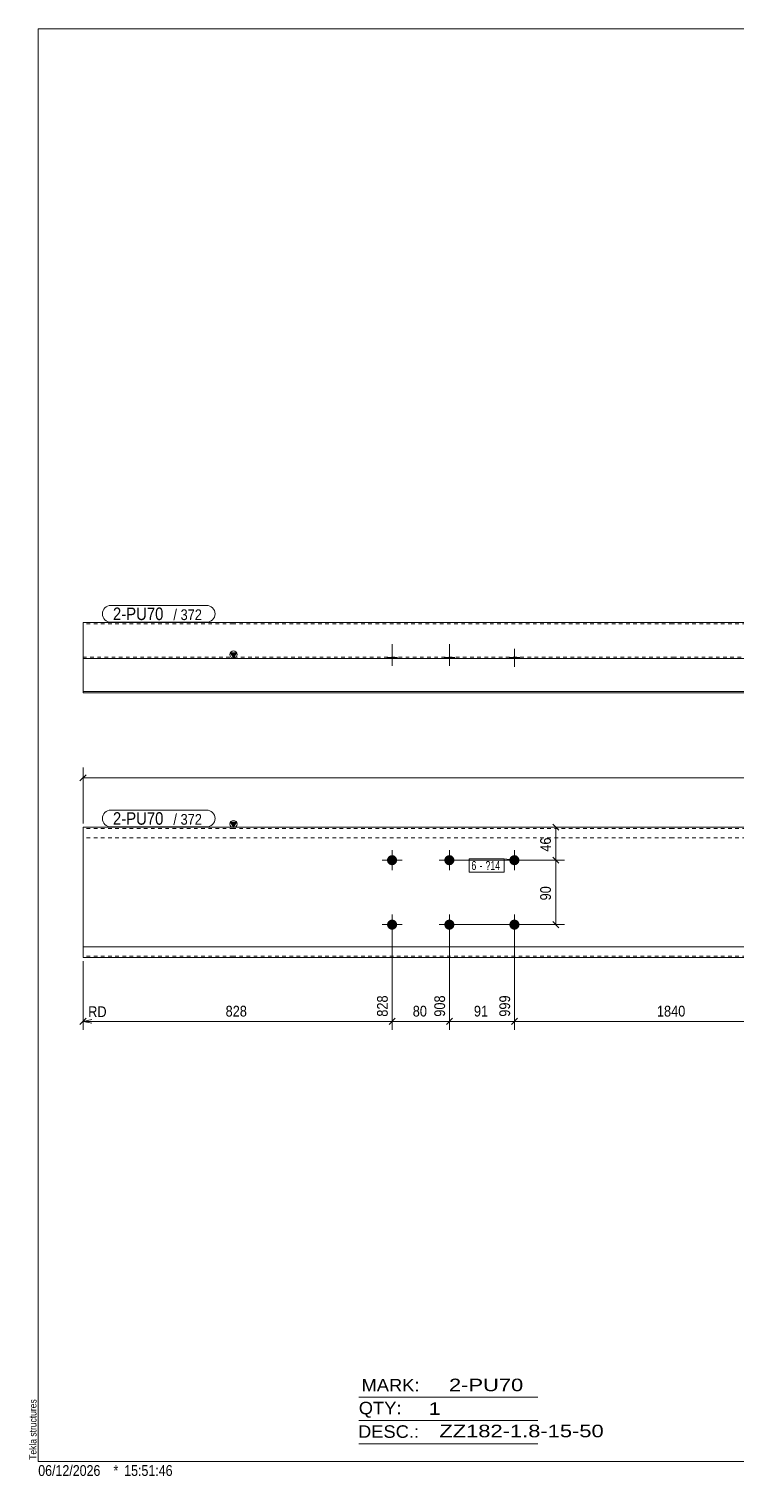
# Model space of a CAD drawing. Header units: millimetres. Extents: x 2 to 579, y 1 to 405.
# Drawn here: x 2.4 to 199.9, y 1 to 405 of the extents above; entities that cross this region are included whole.
import ezdxf

# ---------------------------------------------------------------- set-up
doc = ezdxf.new("R2010")
doc.units = ezdxf.units.MM
doc.linetypes.add('XKITLINE00', pattern=[0])
doc.linetypes.add('XKITLINE01', pattern=[4, 1, -1, 1, -1])
for name, color, linetype, lineweight in [('Bolt', 3, 'Continuous', 0), ('BoltMark', 7, 'Continuous', 0), ('Dimensions', 7, 'Continuous', 0), ('DrawingSheet', 5, 'Continuous', 0), ('OtherObjectType', 7, 'Continuous', 0), ('Part', 2, 'Continuous', 0), ('PartMark', 7, 'Continuous', 0)]:
    doc.layers.add(name, color=color, linetype=linetype, lineweight=lineweight)
doc.styles.add('ARIAL', font='ARIAL.TTF')
doc.styles.add('ARIAL_NARROW', font='ARIALN.TTF')

# ---------------------------------------------------------------- blocks, each defined once
blk = doc.blocks.new('*A1')
at = {"layer": 'Bolt'}
for points in [[(105.19, 172.88), (105.19, 172.84), (105.19, 172.81), (105.19, 172.77), (105.18, 172.74), (105.18, 172.7), (105.17, 172.67), (105.17, 172.64), (105.16, 172.6), (105.15, 172.57), (105.14, 172.54), (105.13, 172.5), (105.12, 172.47), (105.11, 172.44), (105.1, 172.41), (105.09, 172.37), (105.07, 172.34), (105.06, 172.31), (105.04, 172.28), (105.03, 172.25), (105.01, 172.22), (104.99, 172.19), (104.98, 172.16), (104.96, 172.13), (104.94, 172.1), (104.92, 172.08), (104.9, 172.05), (104.88, 172.02), (104.85, 172), (104.83, 171.97), (104.81, 171.94), (104.78, 171.92), (104.76, 171.9), (104.73, 171.87), (104.71, 171.85), (104.68, 171.83), (104.66, 171.81), (104.63, 171.79), (104.6, 171.77), (104.57, 171.75), (104.54, 171.73), (104.51, 171.71), (104.48, 171.69), (104.45, 171.68), (104.42, 171.66), (104.39, 171.64), (104.36, 171.63), (104.33, 171.62), (104.3, 171.6), (104.27, 171.59), (104.23, 171.58), (104.2, 171.57), (104.17, 171.56), (104.13, 171.55), (104.1, 171.54), (104.07, 171.54), (104.03, 171.53), (104, 171.53), (103.97, 171.52), (103.93, 171.52), (103.9, 171.51), (103.86, 171.51), (103.83, 171.51), (103.79, 171.51), (103.76, 171.51), (103.73, 171.51), (103.69, 171.51), (103.66, 171.52), (103.62, 171.52), (103.59, 171.53), (103.55, 171.53), (103.52, 171.54), (103.49, 171.54), (103.45, 171.55), (103.42, 171.56), (103.39, 171.57), (103.35, 171.58), (103.32, 171.59), (103.29, 171.6), (103.26, 171.62), (103.23, 171.63), (103.2, 171.64), (103.16, 171.66), (103.13, 171.68), (103.1, 171.69), (103.07, 171.71), (103.04, 171.73), (103.02, 171.75), (102.99, 171.77), (102.96, 171.79), (102.93, 171.81), (102.91, 171.83), (102.88, 171.85), (102.85, 171.87), (102.83, 171.9), (102.8, 171.92), (102.78, 171.94), (102.76, 171.97), (102.73, 172), (102.71, 172.02), (102.69, 172.05), (102.67, 172.08), (102.65, 172.1), (102.63, 172.13), (102.61, 172.16), (102.59, 172.19), (102.58, 172.22), (102.56, 172.25), (102.54, 172.28), (102.53, 172.31), (102.51, 172.34), (102.5, 172.37), (102.49, 172.41), (102.48, 172.44), (102.46, 172.47), (102.45, 172.5), (102.44, 172.54), (102.44, 172.57), (102.43, 172.6), (102.42, 172.64), (102.41, 172.67), (102.41, 172.7), (102.4, 172.74), (102.4, 172.77), (102.4, 172.81), (102.4, 172.84), (102.39, 172.88), (102.39, 172.91), (102.39, 172.94), (102.4, 172.98), (102.4, 173.01), (102.4, 173.05), (102.4, 173.08), (102.41, 173.12), (102.41, 173.15), (102.42, 173.18), (102.43, 173.22), (102.44, 173.25), (102.44, 173.28), (102.45, 173.32), (102.46, 173.35), (102.48, 173.38), (102.49, 173.41), (102.5, 173.45), (102.51, 173.48), (102.53, 173.51), (102.54, 173.54), (102.56, 173.57), (102.58, 173.6), (102.59, 173.63), (102.61, 173.66), (102.63, 173.69), (102.65, 173.72), (102.67, 173.74), (102.69, 173.77), (102.71, 173.8), (102.73, 173.82), (102.76, 173.85), (102.78, 173.88), (102.8, 173.9), (102.83, 173.92), (102.85, 173.95), (102.88, 173.97), (102.91, 173.99), (102.93, 174.01), (102.96, 174.03), (102.99, 174.05), (103.02, 174.07), (103.04, 174.09), (103.07, 174.11), (103.1, 174.13), (103.13, 174.14), (103.16, 174.16), (103.2, 174.18), (103.23, 174.19), (103.26, 174.2), (103.29, 174.22), (103.32, 174.23), (103.35, 174.24), (103.39, 174.25), (103.42, 174.26), (103.45, 174.27), (103.49, 174.28), (103.52, 174.28), (103.55, 174.29), (103.59, 174.29), (103.62, 174.3), (103.66, 174.3), (103.69, 174.31), (103.73, 174.31), (103.76, 174.31), (103.79, 174.31), (103.83, 174.31), (103.86, 174.31), (103.9, 174.31), (103.93, 174.3), (103.97, 174.3), (104, 174.29), (104.03, 174.29), (104.07, 174.28), (104.1, 174.28), (104.13, 174.27), (104.17, 174.26), (104.2, 174.25), (104.23, 174.24), (104.27, 174.23), (104.3, 174.22), (104.33, 174.2), (104.36, 174.19), (104.39, 174.18), (104.42, 174.16), (104.45, 174.14), (104.48, 174.13), (104.51, 174.11), (104.54, 174.09), (104.57, 174.07), (104.6, 174.05), (104.63, 174.03), (104.66, 174.01), (104.68, 173.99), (104.71, 173.97), (104.73, 173.95), (104.76, 173.92), (104.78, 173.9), (104.81, 173.88), (104.83, 173.85), (104.85, 173.82), (104.88, 173.8), (104.9, 173.77), (104.92, 173.74), (104.94, 173.72), (104.96, 173.69), (104.98, 173.66), (104.99, 173.63), (105.01, 173.6), (105.03, 173.57), (105.04, 173.54), (105.06, 173.51), (105.07, 173.48), (105.09, 173.45), (105.1, 173.41), (105.11, 173.38), (105.12, 173.35), (105.13, 173.32), (105.14, 173.28), (105.15, 173.25), (105.16, 173.22), (105.17, 173.18), (105.17, 173.15), (105.18, 173.12), (105.18, 173.08), (105.19, 173.05), (105.19, 173.01), (105.19, 172.98), (105.19, 172.94), (105.19, 172.91)], [(121.19, 172.88), (121.19, 172.84), (121.19, 172.81), (121.19, 172.77), (121.18, 172.74), (121.18, 172.7), (121.17, 172.67), (121.17, 172.64), (121.16, 172.6), (121.15, 172.57), (121.14, 172.54), (121.13, 172.5), (121.12, 172.47), (121.11, 172.44), (121.1, 172.41), (121.09, 172.37), (121.07, 172.34), (121.06, 172.31), (121.04, 172.28), (121.03, 172.25), (121.01, 172.22), (120.99, 172.19), (120.98, 172.16), (120.96, 172.13), (120.94, 172.1), (120.92, 172.08), (120.9, 172.05), (120.88, 172.02), (120.85, 172), (120.83, 171.97), (120.81, 171.94), (120.78, 171.92), (120.76, 171.9), (120.73, 171.87), (120.71, 171.85), (120.68, 171.83), (120.66, 171.81), (120.63, 171.79), (120.6, 171.77), (120.57, 171.75), (120.54, 171.73), (120.51, 171.71), (120.48, 171.69), (120.45, 171.68), (120.42, 171.66), (120.39, 171.64), (120.36, 171.63), (120.33, 171.62), (120.3, 171.6), (120.27, 171.59), (120.23, 171.58), (120.2, 171.57), (120.17, 171.56), (120.13, 171.55), (120.1, 171.54), (120.07, 171.54), (120.03, 171.53), (120, 171.53), (119.97, 171.52), (119.93, 171.52), (119.9, 171.51), (119.86, 171.51), (119.83, 171.51), (119.79, 171.51), (119.76, 171.51), (119.73, 171.51), (119.69, 171.51), (119.66, 171.52), (119.62, 171.52), (119.59, 171.53), (119.55, 171.53), (119.52, 171.54), (119.49, 171.54), (119.45, 171.55), (119.42, 171.56), (119.39, 171.57), (119.35, 171.58), (119.32, 171.59), (119.29, 171.6), (119.26, 171.62), (119.23, 171.63), (119.2, 171.64), (119.16, 171.66), (119.13, 171.68), (119.1, 171.69), (119.07, 171.71), (119.04, 171.73), (119.02, 171.75), (118.99, 171.77), (118.96, 171.79), (118.93, 171.81), (118.91, 171.83), (118.88, 171.85), (118.85, 171.87), (118.83, 171.9), (118.8, 171.92), (118.78, 171.94), (118.76, 171.97), (118.73, 172), (118.71, 172.02), (118.69, 172.05), (118.67, 172.08), (118.65, 172.1), (118.63, 172.13), (118.61, 172.16), (118.59, 172.19), (118.58, 172.22), (118.56, 172.25), (118.54, 172.28), (118.53, 172.31), (118.51, 172.34), (118.5, 172.37), (118.49, 172.41), (118.48, 172.44), (118.46, 172.47), (118.45, 172.5), (118.44, 172.54), (118.44, 172.57), (118.43, 172.6), (118.42, 172.64), (118.41, 172.67), (118.41, 172.7), (118.4, 172.74), (118.4, 172.77), (118.4, 172.81), (118.4, 172.84), (118.39, 172.88), (118.39, 172.91), (118.39, 172.94), (118.4, 172.98), (118.4, 173.01), (118.4, 173.05), (118.4, 173.08), (118.41, 173.12), (118.41, 173.15), (118.42, 173.18), (118.43, 173.22), (118.44, 173.25), (118.44, 173.28), (118.45, 173.32), (118.46, 173.35), (118.48, 173.38), (118.49, 173.41), (118.5, 173.45), (118.51, 173.48), (118.53, 173.51), (118.54, 173.54), (118.56, 173.57), (118.58, 173.6), (118.59, 173.63), (118.61, 173.66), (118.63, 173.69), (118.65, 173.72), (118.67, 173.74), (118.69, 173.77), (118.71, 173.8), (118.73, 173.82), (118.76, 173.85), (118.78, 173.88), (118.8, 173.9), (118.83, 173.92), (118.85, 173.95), (118.88, 173.97), (118.91, 173.99), (118.93, 174.01), (118.96, 174.03), (118.99, 174.05), (119.02, 174.07), (119.04, 174.09), (119.07, 174.11), (119.1, 174.13), (119.13, 174.14), (119.16, 174.16), (119.2, 174.18), (119.23, 174.19), (119.26, 174.2), (119.29, 174.22), (119.32, 174.23), (119.35, 174.24), (119.39, 174.25), (119.42, 174.26), (119.45, 174.27), (119.49, 174.28), (119.52, 174.28), (119.55, 174.29), (119.59, 174.29), (119.62, 174.3), (119.66, 174.3), (119.69, 174.31), (119.73, 174.31), (119.76, 174.31), (119.79, 174.31), (119.83, 174.31), (119.86, 174.31), (119.9, 174.31), (119.93, 174.3), (119.97, 174.3), (120, 174.29), (120.03, 174.29), (120.07, 174.28), (120.1, 174.28), (120.13, 174.27), (120.17, 174.26), (120.2, 174.25), (120.23, 174.24), (120.27, 174.23), (120.3, 174.22), (120.33, 174.2), (120.36, 174.19), (120.39, 174.18), (120.42, 174.16), (120.45, 174.14), (120.48, 174.13), (120.51, 174.11), (120.54, 174.09), (120.57, 174.07), (120.6, 174.05), (120.63, 174.03), (120.66, 174.01), (120.68, 173.99), (120.71, 173.97), (120.73, 173.95), (120.76, 173.92), (120.78, 173.9), (120.81, 173.88), (120.83, 173.85), (120.85, 173.82), (120.88, 173.8), (120.9, 173.77), (120.92, 173.74), (120.94, 173.72), (120.96, 173.69), (120.98, 173.66), (120.99, 173.63), (121.01, 173.6), (121.03, 173.57), (121.04, 173.54), (121.06, 173.51), (121.07, 173.48), (121.09, 173.45), (121.1, 173.41), (121.11, 173.38), (121.12, 173.35), (121.13, 173.32), (121.14, 173.28), (121.15, 173.25), (121.16, 173.22), (121.17, 173.18), (121.17, 173.15), (121.18, 173.12), (121.18, 173.08), (121.19, 173.05), (121.19, 173.01), (121.19, 172.98), (121.19, 172.94), (121.19, 172.91)], [(105.19, 154.88), (105.19, 154.84), (105.19, 154.81), (105.19, 154.77), (105.18, 154.74), (105.18, 154.7), (105.17, 154.67), (105.17, 154.64), (105.16, 154.6), (105.15, 154.57), (105.14, 154.54), (105.13, 154.5), (105.12, 154.47), (105.11, 154.44), (105.1, 154.41), (105.09, 154.37), (105.07, 154.34), (105.06, 154.31), (105.04, 154.28), (105.03, 154.25), (105.01, 154.22), (104.99, 154.19), (104.98, 154.16), (104.96, 154.13), (104.94, 154.1), (104.92, 154.08), (104.9, 154.05), (104.88, 154.02), (104.85, 154), (104.83, 153.97), (104.81, 153.94), (104.78, 153.92), (104.76, 153.9), (104.73, 153.87), (104.71, 153.85), (104.68, 153.83), (104.66, 153.81), (104.63, 153.79), (104.6, 153.77), (104.57, 153.75), (104.54, 153.73), (104.51, 153.71), (104.48, 153.69), (104.45, 153.68), (104.42, 153.66), (104.39, 153.64), (104.36, 153.63), (104.33, 153.62), (104.3, 153.6), (104.27, 153.59), (104.23, 153.58), (104.2, 153.57), (104.17, 153.56), (104.13, 153.55), (104.1, 153.54), (104.07, 153.54), (104.03, 153.53), (104, 153.53), (103.97, 153.52), (103.93, 153.52), (103.9, 153.51), (103.86, 153.51), (103.83, 153.51), (103.79, 153.51), (103.76, 153.51), (103.73, 153.51), (103.69, 153.51), (103.66, 153.52), (103.62, 153.52), (103.59, 153.53), (103.55, 153.53), (103.52, 153.54), (103.49, 153.54), (103.45, 153.55), (103.42, 153.56), (103.39, 153.57), (103.35, 153.58), (103.32, 153.59), (103.29, 153.6), (103.26, 153.62), (103.23, 153.63), (103.2, 153.64), (103.16, 153.66), (103.13, 153.68), (103.1, 153.69), (103.07, 153.71), (103.04, 153.73), (103.02, 153.75), (102.99, 153.77), (102.96, 153.79), (102.93, 153.81), (102.91, 153.83), (102.88, 153.85), (102.85, 153.87), (102.83, 153.9), (102.8, 153.92), (102.78, 153.94), (102.76, 153.97), (102.73, 154), (102.71, 154.02), (102.69, 154.05), (102.67, 154.08), (102.65, 154.1), (102.63, 154.13), (102.61, 154.16), (102.59, 154.19), (102.58, 154.22), (102.56, 154.25), (102.54, 154.28), (102.53, 154.31), (102.51, 154.34), (102.5, 154.37), (102.49, 154.41), (102.48, 154.44), (102.46, 154.47), (102.45, 154.5), (102.44, 154.54), (102.44, 154.57), (102.43, 154.6), (102.42, 154.64), (102.41, 154.67), (102.41, 154.7), (102.4, 154.74), (102.4, 154.77), (102.4, 154.81), (102.4, 154.84), (102.39, 154.88), (102.39, 154.91), (102.39, 154.94), (102.4, 154.98), (102.4, 155.01), (102.4, 155.05), (102.4, 155.08), (102.41, 155.12), (102.41, 155.15), (102.42, 155.18), (102.43, 155.22), (102.44, 155.25), (102.44, 155.28), (102.45, 155.32), (102.46, 155.35), (102.48, 155.38), (102.49, 155.41), (102.5, 155.45), (102.51, 155.48), (102.53, 155.51), (102.54, 155.54), (102.56, 155.57), (102.58, 155.6), (102.59, 155.63), (102.61, 155.66), (102.63, 155.69), (102.65, 155.72), (102.67, 155.74), (102.69, 155.77), (102.71, 155.8), (102.73, 155.82), (102.76, 155.85), (102.78, 155.88), (102.8, 155.9), (102.83, 155.92), (102.85, 155.95), (102.88, 155.97), (102.91, 155.99), (102.93, 156.01), (102.96, 156.03), (102.99, 156.05), (103.02, 156.07), (103.04, 156.09), (103.07, 156.11), (103.1, 156.13), (103.13, 156.14), (103.16, 156.16), (103.2, 156.18), (103.23, 156.19), (103.26, 156.2), (103.29, 156.22), (103.32, 156.23), (103.35, 156.24), (103.39, 156.25), (103.42, 156.26), (103.45, 156.27), (103.49, 156.28), (103.52, 156.28), (103.55, 156.29), (103.59, 156.29), (103.62, 156.3), (103.66, 156.3), (103.69, 156.31), (103.73, 156.31), (103.76, 156.31), (103.79, 156.31), (103.83, 156.31), (103.86, 156.31), (103.9, 156.31), (103.93, 156.3), (103.97, 156.3), (104, 156.29), (104.03, 156.29), (104.07, 156.28), (104.1, 156.28), (104.13, 156.27), (104.17, 156.26), (104.2, 156.25), (104.23, 156.24), (104.27, 156.23), (104.3, 156.22), (104.33, 156.2), (104.36, 156.19), (104.39, 156.18), (104.42, 156.16), (104.45, 156.14), (104.48, 156.13), (104.51, 156.11), (104.54, 156.09), (104.57, 156.07), (104.6, 156.05), (104.63, 156.03), (104.66, 156.01), (104.68, 155.99), (104.71, 155.97), (104.73, 155.95), (104.76, 155.92), (104.78, 155.9), (104.81, 155.88), (104.83, 155.85), (104.85, 155.82), (104.88, 155.8), (104.9, 155.77), (104.92, 155.74), (104.94, 155.72), (104.96, 155.69), (104.98, 155.66), (104.99, 155.63), (105.01, 155.6), (105.03, 155.57), (105.04, 155.54), (105.06, 155.51), (105.07, 155.48), (105.09, 155.45), (105.1, 155.41), (105.11, 155.38), (105.12, 155.35), (105.13, 155.32), (105.14, 155.28), (105.15, 155.25), (105.16, 155.22), (105.17, 155.18), (105.17, 155.15), (105.18, 155.12), (105.18, 155.08), (105.19, 155.05), (105.19, 155.01), (105.19, 154.98), (105.19, 154.94), (105.19, 154.91)], [(121.19, 154.88), (121.19, 154.84), (121.19, 154.81), (121.19, 154.77), (121.18, 154.74), (121.18, 154.7), (121.17, 154.67), (121.17, 154.64), (121.16, 154.6), (121.15, 154.57), (121.14, 154.54), (121.13, 154.5), (121.12, 154.47), (121.11, 154.44), (121.1, 154.41), (121.09, 154.37), (121.07, 154.34), (121.06, 154.31), (121.04, 154.28), (121.03, 154.25), (121.01, 154.22), (120.99, 154.19), (120.98, 154.16), (120.96, 154.13), (120.94, 154.1), (120.92, 154.08), (120.9, 154.05), (120.88, 154.02), (120.85, 154), (120.83, 153.97), (120.81, 153.94), (120.78, 153.92), (120.76, 153.9), (120.73, 153.87), (120.71, 153.85), (120.68, 153.83), (120.66, 153.81), (120.63, 153.79), (120.6, 153.77), (120.57, 153.75), (120.54, 153.73), (120.51, 153.71), (120.48, 153.69), (120.45, 153.68), (120.42, 153.66), (120.39, 153.64), (120.36, 153.63), (120.33, 153.62), (120.3, 153.6), (120.27, 153.59), (120.23, 153.58), (120.2, 153.57), (120.17, 153.56), (120.13, 153.55), (120.1, 153.54), (120.07, 153.54), (120.03, 153.53), (120, 153.53), (119.97, 153.52), (119.93, 153.52), (119.9, 153.51), (119.86, 153.51), (119.83, 153.51), (119.79, 153.51), (119.76, 153.51), (119.73, 153.51), (119.69, 153.51), (119.66, 153.52), (119.62, 153.52), (119.59, 153.53), (119.55, 153.53), (119.52, 153.54), (119.49, 153.54), (119.45, 153.55), (119.42, 153.56), (119.39, 153.57), (119.35, 153.58), (119.32, 153.59), (119.29, 153.6), (119.26, 153.62), (119.23, 153.63), (119.2, 153.64), (119.16, 153.66), (119.13, 153.68), (119.1, 153.69), (119.07, 153.71), (119.04, 153.73), (119.02, 153.75), (118.99, 153.77), (118.96, 153.79), (118.93, 153.81), (118.91, 153.83), (118.88, 153.85), (118.85, 153.87), (118.83, 153.9), (118.8, 153.92), (118.78, 153.94), (118.76, 153.97), (118.73, 154), (118.71, 154.02), (118.69, 154.05), (118.67, 154.08), (118.65, 154.1), (118.63, 154.13), (118.61, 154.16), (118.59, 154.19), (118.58, 154.22), (118.56, 154.25), (118.54, 154.28), (118.53, 154.31), (118.51, 154.34), (118.5, 154.37), (118.49, 154.41), (118.48, 154.44), (118.46, 154.47), (118.45, 154.5), (118.44, 154.54), (118.44, 154.57), (118.43, 154.6), (118.42, 154.64), (118.41, 154.67), (118.41, 154.7), (118.4, 154.74), (118.4, 154.77), (118.4, 154.81), (118.4, 154.84), (118.39, 154.88), (118.39, 154.91), (118.39, 154.94), (118.4, 154.98), (118.4, 155.01), (118.4, 155.05), (118.4, 155.08), (118.41, 155.12), (118.41, 155.15), (118.42, 155.18), (118.43, 155.22), (118.44, 155.25), (118.44, 155.28), (118.45, 155.32), (118.46, 155.35), (118.48, 155.38), (118.49, 155.41), (118.5, 155.45), (118.51, 155.48), (118.53, 155.51), (118.54, 155.54), (118.56, 155.57), (118.58, 155.6), (118.59, 155.63), (118.61, 155.66), (118.63, 155.69), (118.65, 155.72), (118.67, 155.74), (118.69, 155.77), (118.71, 155.8), (118.73, 155.82), (118.76, 155.85), (118.78, 155.88), (118.8, 155.9), (118.83, 155.92), (118.85, 155.95), (118.88, 155.97), (118.91, 155.99), (118.93, 156.01), (118.96, 156.03), (118.99, 156.05), (119.02, 156.07), (119.04, 156.09), (119.07, 156.11), (119.1, 156.13), (119.13, 156.14), (119.16, 156.16), (119.2, 156.18), (119.23, 156.19), (119.26, 156.2), (119.29, 156.22), (119.32, 156.23), (119.35, 156.24), (119.39, 156.25), (119.42, 156.26), (119.45, 156.27), (119.49, 156.28), (119.52, 156.28), (119.55, 156.29), (119.59, 156.29), (119.62, 156.3), (119.66, 156.3), (119.69, 156.31), (119.73, 156.31), (119.76, 156.31), (119.79, 156.31), (119.83, 156.31), (119.86, 156.31), (119.9, 156.31), (119.93, 156.3), (119.97, 156.3), (120, 156.29), (120.03, 156.29), (120.07, 156.28), (120.1, 156.28), (120.13, 156.27), (120.17, 156.26), (120.2, 156.25), (120.23, 156.24), (120.27, 156.23), (120.3, 156.22), (120.33, 156.2), (120.36, 156.19), (120.39, 156.18), (120.42, 156.16), (120.45, 156.14), (120.48, 156.13), (120.51, 156.11), (120.54, 156.09), (120.57, 156.07), (120.6, 156.05), (120.63, 156.03), (120.66, 156.01), (120.68, 155.99), (120.71, 155.97), (120.73, 155.95), (120.76, 155.92), (120.78, 155.9), (120.81, 155.88), (120.83, 155.85), (120.85, 155.82), (120.88, 155.8), (120.9, 155.77), (120.92, 155.74), (120.94, 155.72), (120.96, 155.69), (120.98, 155.66), (120.99, 155.63), (121.01, 155.6), (121.03, 155.57), (121.04, 155.54), (121.06, 155.51), (121.07, 155.48), (121.09, 155.45), (121.1, 155.41), (121.11, 155.38), (121.12, 155.35), (121.13, 155.32), (121.14, 155.28), (121.15, 155.25), (121.16, 155.22), (121.17, 155.18), (121.17, 155.15), (121.18, 155.12), (121.18, 155.08), (121.19, 155.05), (121.19, 155.01), (121.19, 154.98), (121.19, 154.94), (121.19, 154.91)]]:
    blk.add_hatch(color=3, dxfattribs=at).paths.add_polyline_path(points, flags=17)
at = {"layer": 'Bolt', "color": 3, "linetype": 'XKITLINE00', "lineweight": 0}
for p, q in [((103.79, 175.71), (103.79, 170.11)), ((119.79, 175.71), (119.79, 170.11)), ((106.59, 172.91), (100.99, 172.91)), ((122.59, 172.91), (116.99, 172.91)), ((103.79, 157.71), (103.79, 152.11)), ((119.79, 157.71), (119.79, 152.11)), ((106.59, 154.91), (100.99, 154.91)), ((122.59, 154.91), (116.99, 154.91))]:
    blk.add_line(p, q, dxfattribs=at)
blk = doc.blocks.new('*A2')
at = {"layer": 'Bolt'}
for points in [[(139.35, 172.88), (139.35, 172.84), (139.35, 172.81), (139.35, 172.77), (139.34, 172.74), (139.34, 172.7), (139.33, 172.67), (139.33, 172.64), (139.32, 172.6), (139.31, 172.57), (139.3, 172.54), (139.29, 172.5), (139.28, 172.47), (139.27, 172.44), (139.26, 172.41), (139.25, 172.37), (139.23, 172.34), (139.22, 172.31), (139.2, 172.28), (139.19, 172.25), (139.17, 172.22), (139.15, 172.19), (139.14, 172.16), (139.12, 172.13), (139.1, 172.1), (139.08, 172.08), (139.06, 172.05), (139.03, 172.02), (139.01, 172), (138.99, 171.97), (138.97, 171.94), (138.94, 171.92), (138.92, 171.9), (138.89, 171.87), (138.87, 171.85), (138.84, 171.83), (138.81, 171.81), (138.79, 171.79), (138.76, 171.77), (138.73, 171.75), (138.7, 171.73), (138.67, 171.71), (138.64, 171.69), (138.61, 171.68), (138.58, 171.66), (138.55, 171.64), (138.52, 171.63), (138.49, 171.62), (138.46, 171.6), (138.42, 171.59), (138.39, 171.58), (138.36, 171.57), (138.33, 171.56), (138.29, 171.55), (138.26, 171.54), (138.23, 171.54), (138.19, 171.53), (138.16, 171.53), (138.12, 171.52), (138.09, 171.52), (138.06, 171.51), (138.02, 171.51), (137.99, 171.51), (137.95, 171.51), (137.92, 171.51), (137.88, 171.51), (137.85, 171.51), (137.82, 171.52), (137.78, 171.52), (137.75, 171.53), (137.71, 171.53), (137.68, 171.54), (137.65, 171.54), (137.61, 171.55), (137.58, 171.56), (137.55, 171.57), (137.51, 171.58), (137.48, 171.59), (137.45, 171.6), (137.42, 171.62), (137.39, 171.63), (137.35, 171.64), (137.32, 171.66), (137.29, 171.68), (137.26, 171.69), (137.23, 171.71), (137.2, 171.73), (137.17, 171.75), (137.15, 171.77), (137.12, 171.79), (137.09, 171.81), (137.06, 171.83), (137.04, 171.85), (137.01, 171.87), (136.99, 171.9), (136.96, 171.92), (136.94, 171.94), (136.92, 171.97), (136.89, 172), (136.87, 172.02), (136.85, 172.05), (136.83, 172.08), (136.81, 172.1), (136.79, 172.13), (136.77, 172.16), (136.75, 172.19), (136.73, 172.22), (136.72, 172.25), (136.7, 172.28), (136.69, 172.31), (136.67, 172.34), (136.66, 172.37), (136.65, 172.41), (136.63, 172.44), (136.62, 172.47), (136.61, 172.5), (136.6, 172.54), (136.59, 172.57), (136.59, 172.6), (136.58, 172.64), (136.57, 172.67), (136.57, 172.7), (136.56, 172.74), (136.56, 172.77), (136.56, 172.81), (136.55, 172.84), (136.55, 172.88), (136.55, 172.91), (136.55, 172.94), (136.55, 172.98), (136.56, 173.01), (136.56, 173.05), (136.56, 173.08), (136.57, 173.12), (136.57, 173.15), (136.58, 173.18), (136.59, 173.22), (136.59, 173.25), (136.6, 173.28), (136.61, 173.32), (136.62, 173.35), (136.63, 173.38), (136.65, 173.41), (136.66, 173.45), (136.67, 173.48), (136.69, 173.51), (136.7, 173.54), (136.72, 173.57), (136.73, 173.6), (136.75, 173.63), (136.77, 173.66), (136.79, 173.69), (136.81, 173.72), (136.83, 173.74), (136.85, 173.77), (136.87, 173.8), (136.89, 173.82), (136.92, 173.85), (136.94, 173.88), (136.96, 173.9), (136.99, 173.92), (137.01, 173.95), (137.04, 173.97), (137.06, 173.99), (137.09, 174.01), (137.12, 174.03), (137.15, 174.05), (137.17, 174.07), (137.2, 174.09), (137.23, 174.11), (137.26, 174.13), (137.29, 174.14), (137.32, 174.16), (137.35, 174.18), (137.39, 174.19), (137.42, 174.2), (137.45, 174.22), (137.48, 174.23), (137.51, 174.24), (137.55, 174.25), (137.58, 174.26), (137.61, 174.27), (137.65, 174.28), (137.68, 174.28), (137.71, 174.29), (137.75, 174.29), (137.78, 174.3), (137.82, 174.3), (137.85, 174.31), (137.88, 174.31), (137.92, 174.31), (137.95, 174.31), (137.99, 174.31), (138.02, 174.31), (138.06, 174.31), (138.09, 174.3), (138.12, 174.3), (138.16, 174.29), (138.19, 174.29), (138.23, 174.28), (138.26, 174.28), (138.29, 174.27), (138.33, 174.26), (138.36, 174.25), (138.39, 174.24), (138.42, 174.23), (138.46, 174.22), (138.49, 174.2), (138.52, 174.19), (138.55, 174.18), (138.58, 174.16), (138.61, 174.14), (138.64, 174.13), (138.67, 174.11), (138.7, 174.09), (138.73, 174.07), (138.76, 174.05), (138.79, 174.03), (138.81, 174.01), (138.84, 173.99), (138.87, 173.97), (138.89, 173.95), (138.92, 173.92), (138.94, 173.9), (138.97, 173.88), (138.99, 173.85), (139.01, 173.82), (139.03, 173.8), (139.06, 173.77), (139.08, 173.74), (139.1, 173.72), (139.12, 173.69), (139.14, 173.66), (139.15, 173.63), (139.17, 173.6), (139.19, 173.57), (139.2, 173.54), (139.22, 173.51), (139.23, 173.48), (139.25, 173.45), (139.26, 173.41), (139.27, 173.38), (139.28, 173.35), (139.29, 173.32), (139.3, 173.28), (139.31, 173.25), (139.32, 173.22), (139.33, 173.18), (139.33, 173.15), (139.34, 173.12), (139.34, 173.08), (139.35, 173.05), (139.35, 173.01), (139.35, 172.98), (139.35, 172.94), (139.35, 172.91)], [(139.35, 154.88), (139.35, 154.84), (139.35, 154.81), (139.35, 154.77), (139.34, 154.74), (139.34, 154.7), (139.33, 154.67), (139.33, 154.64), (139.32, 154.6), (139.31, 154.57), (139.3, 154.54), (139.29, 154.5), (139.28, 154.47), (139.27, 154.44), (139.26, 154.41), (139.25, 154.37), (139.23, 154.34), (139.22, 154.31), (139.2, 154.28), (139.19, 154.25), (139.17, 154.22), (139.15, 154.19), (139.14, 154.16), (139.12, 154.13), (139.1, 154.1), (139.08, 154.08), (139.06, 154.05), (139.03, 154.02), (139.01, 154), (138.99, 153.97), (138.97, 153.94), (138.94, 153.92), (138.92, 153.9), (138.89, 153.87), (138.87, 153.85), (138.84, 153.83), (138.81, 153.81), (138.79, 153.79), (138.76, 153.77), (138.73, 153.75), (138.7, 153.73), (138.67, 153.71), (138.64, 153.69), (138.61, 153.68), (138.58, 153.66), (138.55, 153.64), (138.52, 153.63), (138.49, 153.62), (138.46, 153.6), (138.42, 153.59), (138.39, 153.58), (138.36, 153.57), (138.33, 153.56), (138.29, 153.55), (138.26, 153.54), (138.23, 153.54), (138.19, 153.53), (138.16, 153.53), (138.12, 153.52), (138.09, 153.52), (138.06, 153.51), (138.02, 153.51), (137.99, 153.51), (137.95, 153.51), (137.92, 153.51), (137.88, 153.51), (137.85, 153.51), (137.82, 153.52), (137.78, 153.52), (137.75, 153.53), (137.71, 153.53), (137.68, 153.54), (137.65, 153.54), (137.61, 153.55), (137.58, 153.56), (137.55, 153.57), (137.51, 153.58), (137.48, 153.59), (137.45, 153.6), (137.42, 153.62), (137.39, 153.63), (137.35, 153.64), (137.32, 153.66), (137.29, 153.68), (137.26, 153.69), (137.23, 153.71), (137.2, 153.73), (137.17, 153.75), (137.15, 153.77), (137.12, 153.79), (137.09, 153.81), (137.06, 153.83), (137.04, 153.85), (137.01, 153.87), (136.99, 153.9), (136.96, 153.92), (136.94, 153.94), (136.92, 153.97), (136.89, 154), (136.87, 154.02), (136.85, 154.05), (136.83, 154.08), (136.81, 154.1), (136.79, 154.13), (136.77, 154.16), (136.75, 154.19), (136.73, 154.22), (136.72, 154.25), (136.7, 154.28), (136.69, 154.31), (136.67, 154.34), (136.66, 154.37), (136.65, 154.41), (136.63, 154.44), (136.62, 154.47), (136.61, 154.5), (136.6, 154.54), (136.59, 154.57), (136.59, 154.6), (136.58, 154.64), (136.57, 154.67), (136.57, 154.7), (136.56, 154.74), (136.56, 154.77), (136.56, 154.81), (136.55, 154.84), (136.55, 154.88), (136.55, 154.91), (136.55, 154.94), (136.55, 154.98), (136.56, 155.01), (136.56, 155.05), (136.56, 155.08), (136.57, 155.12), (136.57, 155.15), (136.58, 155.18), (136.59, 155.22), (136.59, 155.25), (136.6, 155.28), (136.61, 155.32), (136.62, 155.35), (136.63, 155.38), (136.65, 155.41), (136.66, 155.45), (136.67, 155.48), (136.69, 155.51), (136.7, 155.54), (136.72, 155.57), (136.73, 155.6), (136.75, 155.63), (136.77, 155.66), (136.79, 155.69), (136.81, 155.72), (136.83, 155.74), (136.85, 155.77), (136.87, 155.8), (136.89, 155.82), (136.92, 155.85), (136.94, 155.88), (136.96, 155.9), (136.99, 155.92), (137.01, 155.95), (137.04, 155.97), (137.06, 155.99), (137.09, 156.01), (137.12, 156.03), (137.15, 156.05), (137.17, 156.07), (137.2, 156.09), (137.23, 156.11), (137.26, 156.13), (137.29, 156.14), (137.32, 156.16), (137.35, 156.18), (137.39, 156.19), (137.42, 156.2), (137.45, 156.22), (137.48, 156.23), (137.51, 156.24), (137.55, 156.25), (137.58, 156.26), (137.61, 156.27), (137.65, 156.28), (137.68, 156.28), (137.71, 156.29), (137.75, 156.29), (137.78, 156.3), (137.82, 156.3), (137.85, 156.31), (137.88, 156.31), (137.92, 156.31), (137.95, 156.31), (137.99, 156.31), (138.02, 156.31), (138.06, 156.31), (138.09, 156.3), (138.12, 156.3), (138.16, 156.29), (138.19, 156.29), (138.23, 156.28), (138.26, 156.28), (138.29, 156.27), (138.33, 156.26), (138.36, 156.25), (138.39, 156.24), (138.42, 156.23), (138.46, 156.22), (138.49, 156.2), (138.52, 156.19), (138.55, 156.18), (138.58, 156.16), (138.61, 156.14), (138.64, 156.13), (138.67, 156.11), (138.7, 156.09), (138.73, 156.07), (138.76, 156.05), (138.79, 156.03), (138.81, 156.01), (138.84, 155.99), (138.87, 155.97), (138.89, 155.95), (138.92, 155.92), (138.94, 155.9), (138.97, 155.88), (138.99, 155.85), (139.01, 155.82), (139.03, 155.8), (139.06, 155.77), (139.08, 155.74), (139.1, 155.72), (139.12, 155.69), (139.14, 155.66), (139.15, 155.63), (139.17, 155.6), (139.19, 155.57), (139.2, 155.54), (139.22, 155.51), (139.23, 155.48), (139.25, 155.45), (139.26, 155.41), (139.27, 155.38), (139.28, 155.35), (139.29, 155.32), (139.3, 155.28), (139.31, 155.25), (139.32, 155.22), (139.33, 155.18), (139.33, 155.15), (139.34, 155.12), (139.34, 155.08), (139.35, 155.05), (139.35, 155.01), (139.35, 154.98), (139.35, 154.94), (139.35, 154.91)]]:
    blk.add_hatch(color=3, dxfattribs=at).paths.add_polyline_path(points, flags=17)
at = {"layer": 'Bolt', "color": 3, "linetype": 'XKITLINE00', "lineweight": 0}
for p, q in [((137.95, 175.71), (137.95, 170.11)), ((140.75, 172.91), (135.15, 172.91)), ((137.95, 157.71), (137.95, 152.11)), ((140.75, 154.91), (135.15, 154.91))]:
    blk.add_line(p, q, dxfattribs=at)
blk = doc.blocks.new('*A5')
at = {"layer": 'Part'}
blk.add_hatch(color=2, dxfattribs=at).paths.add_polyline_path([(58.72, 183.51), (60.32, 183.51), (59.52, 182.11)], flags=17)
at = {"layer": 'Part', "color": 2, "linetype": 'XKITLINE00', "lineweight": 0}
for p, q in [((17.5, 182.11), (17.5, 145.71)), ((59.5, 182.11), (17.5, 182.11)), ((59.52, 182.11), (58.72, 183.51)), ((58.72, 183.51), (60.32, 183.51)), ((60.32, 183.51), (59.52, 182.11)), ((182.15, 182.11), (59.6, 182.11)), ((270.63, 182.11), (182.25, 182.11)), ((375.12, 182.11), (270.73, 182.11)), ((427.42, 182.11), (375.22, 182.11)), ((427.42, 182.11), (427.42, 145.71)), ((59.5, 148.71), (17.5, 148.71)), ((17.5, 145.71), (59.5, 145.71)), ((182.15, 148.71), (59.6, 148.71)), ((59.6, 145.71), (182.15, 145.71)), ((270.63, 148.71), (182.25, 148.71)), ((182.25, 145.71), (270.63, 145.71)), ((375.12, 148.71), (270.73, 148.71)), ((270.73, 145.71), (375.12, 145.71)), ((427.42, 148.71), (375.22, 148.71)), ((375.22, 145.71), (427.42, 145.71))]:
    blk.add_line(p, q, dxfattribs=at)
at = {"layer": 'Part', "color": 7, "linetype": 'XKITLINE01', "lineweight": 0}
for p, q in [((59.5, 181.75), (17.5, 181.75)), ((59.5, 179.11), (17.5, 179.11)), ((182.15, 181.75), (59.6, 181.75)), ((182.15, 179.11), (59.6, 179.11)), ((270.63, 181.75), (182.25, 181.75)), ((270.63, 179.11), (182.25, 179.11)), ((375.12, 181.75), (270.73, 181.75)), ((375.12, 179.11), (270.73, 179.11)), ((427.42, 181.75), (375.22, 181.75)), ((427.42, 179.11), (375.22, 179.11)), ((59.5, 146.07), (17.5, 146.07)), ((182.15, 146.07), (59.6, 146.07)), ((270.63, 146.07), (182.25, 146.07)), ((375.12, 146.07), (270.73, 146.07)), ((427.42, 146.07), (375.22, 146.07))]:
    blk.add_line(p, q, dxfattribs=at)
at = {"layer": 'Part', "color": 2, "linetype": 'XKITLINE00', "lineweight": 0}
blk.add_circle((59.52, 183.01), 1, dxfattribs=at)
blk = doc.blocks.new('*A6')
at = {"layer": 'Bolt'}
for points in [[(102.39, 229.25), (102.39, 229.61), (105.19, 229.61), (105.19, 229.25)], [(102.39, 229.25), (102.39, 229.61), (105.19, 229.61), (105.19, 229.25)], [(118.39, 229.25), (118.39, 229.61), (121.19, 229.61), (121.19, 229.25)], [(118.39, 229.25), (118.39, 229.61), (121.19, 229.61), (121.19, 229.25)]]:
    blk.add_hatch(color=3, dxfattribs=at).paths.add_polyline_path(points, flags=17)
at = {"layer": 'Bolt', "color": 3, "linetype": 'XKITLINE00', "lineweight": 0}
for p, q in [((103.79, 233.2), (103.79, 227.2)), ((103.79, 233.2), (103.79, 227.2)), ((119.79, 233.2), (119.79, 227.2)), ((119.79, 233.2), (119.79, 227.2)), ((102.39, 229.61), (102.39, 229.25)), ((102.39, 229.61), (102.39, 229.25)), ((105.19, 229.61), (105.19, 229.25)), ((105.19, 229.61), (105.19, 229.25)), ((118.39, 229.61), (118.39, 229.25)), ((118.39, 229.61), (118.39, 229.25)), ((121.19, 229.61), (121.19, 229.25)), ((121.19, 229.61), (121.19, 229.25))]:
    blk.add_line(p, q, dxfattribs=at)
blk = doc.blocks.new('*A7')
at = {"layer": 'Bolt'}
blk.add_hatch(color=3, dxfattribs=at).paths.add_polyline_path([(136.55, 229.25), (136.55, 229.61), (139.35, 229.61), (139.35, 229.25)], flags=17)
blk.add_hatch(color=3, dxfattribs=at).paths.add_polyline_path([(136.55, 229.25), (136.55, 229.61), (139.35, 229.61), (139.35, 229.25)], flags=17)
at = {"layer": 'Bolt', "color": 3, "linetype": 'XKITLINE00', "lineweight": 0}
for p, q in [((137.95, 231.93), (137.95, 226.93)), ((137.95, 231.93), (137.95, 226.93)), ((136.55, 229.61), (136.55, 229.25)), ((136.55, 229.61), (136.55, 229.25)), ((139.35, 229.61), (139.35, 229.25)), ((139.35, 229.61), (139.35, 229.25))]:
    blk.add_line(p, q, dxfattribs=at)
blk = doc.blocks.new('*A10')
at = {"layer": 'Part'}
blk.add_hatch(color=2, dxfattribs=at).paths.add_polyline_path([(58.72, 230.83), (60.32, 230.83), (59.52, 229.43)], flags=17)
at = {"layer": 'Part', "color": 2, "linetype": 'XKITLINE00', "lineweight": 0}
for p, q in [((17.5, 219.97), (17.5, 239.25)), ((59.5, 239.25), (17.5, 239.25)), ((182.15, 239.25), (59.6, 239.25)), ((270.63, 239.25), (182.25, 239.25)), ((375.12, 239.25), (270.73, 239.25)), ((427.42, 239.25), (375.22, 239.25)), ((427.42, 239.25), (427.42, 219.97)), ((59.52, 229.43), (58.72, 230.83)), ((58.72, 230.83), (60.32, 230.83)), ((60.32, 230.83), (59.52, 229.43)), ((59.5, 229.25), (17.5, 229.25)), ((182.15, 229.25), (59.6, 229.25)), ((270.63, 229.25), (182.25, 229.25)), ((375.12, 229.25), (270.73, 229.25)), ((427.42, 229.25), (375.22, 229.25)), ((17.5, 219.61), (17.5, 219.97)), ((17.5, 219.97), (59.5, 219.97)), ((59.5, 219.61), (17.5, 219.61)), ((59.6, 219.97), (182.15, 219.97)), ((182.15, 219.61), (59.6, 219.61)), ((182.25, 219.97), (270.63, 219.97)), ((270.63, 219.61), (182.25, 219.61)), ((270.73, 219.97), (375.12, 219.97)), ((375.12, 219.61), (270.73, 219.61)), ((375.22, 219.97), (427.42, 219.97)), ((427.42, 219.61), (375.22, 219.61)), ((427.42, 219.97), (427.42, 219.61))]:
    blk.add_line(p, q, dxfattribs=at)
at = {"layer": 'Part', "color": 7, "linetype": 'XKITLINE01', "lineweight": 0}
for p, q in [((59.5, 238.89), (17.5, 238.89)), ((182.15, 238.89), (59.6, 238.89)), ((270.63, 238.89), (182.25, 238.89)), ((375.12, 238.89), (270.73, 238.89)), ((427.42, 238.89), (375.22, 238.89)), ((17.5, 229.61), (59.5, 229.61)), ((59.6, 229.61), (182.15, 229.61)), ((182.25, 229.61), (270.63, 229.61)), ((270.73, 229.61), (375.12, 229.61)), ((375.22, 229.61), (427.42, 229.61))]:
    blk.add_line(p, q, dxfattribs=at)
at = {"layer": 'Part', "color": 2, "linetype": 'XKITLINE00', "lineweight": 0}
blk.add_circle((59.52, 230.33), 1, dxfattribs=at)
blk = doc.blocks.new('*A11')
at = {"layer": 'DrawingSheet', "color": 5, "linetype": 'XKITLINE00', "lineweight": 0}
for p, q in [((579, 405), (5, 405)), ((5, 405), (5, 5)), ((579, 5), (579, 405)), ((5, 5), (579, 5))]:
    blk.add_line(p, q, dxfattribs=at)
at = {"layer": 'DrawingSheet', "color": 5, "style": 'ARIAL', "width": 0.85}
blk.add_text('Tekla structures', height=2, rotation=90, dxfattribs=at).set_placement((4.5, 5.5))
blk = doc.blocks.new('*A15')
at = {"layer": 'OtherObjectType', "color": 6, "linetype": 'XKITLINE00', "lineweight": 0}
for p, q in [((94.5, 23), (144.5, 23)), ((94.5, 16.5), (144.5, 16.5)), ((94.5, 10), (144.5, 10))]:
    blk.add_line(p, q, dxfattribs=at)
at = {"layer": 'OtherObjectType', "color": 6, "style": 'ARIAL_NARROW'}
for s, width, p in [('MARK:', 1.275, (95.27, 24.58)), ('2-PU70', 1.525501, (119.69, 24.65)), ('QTY:', 1.275, (94.5, 18.19)), ('1', 1.525501, (113.99, 18.05)), ('DESC.:', 1.275, (94.29, 11.63)), ('ZZ182-1.8-15-50', 1.525501, (117, 11.79))]:
    blk.add_text(s, height=3.5, dxfattribs=dict(at, width=width)).set_placement(p)
blk = doc.blocks.new('*A18')
at = {"layer": 'OtherObjectType', "color": 7, "style": 'ARIAL_NARROW', "width": 1.008832}
for s, p in [('06/12/2026', (4.99, 1)), ('15:51:46', (29, 1)), ('*', (26, 1))]:
    blk.add_text(s, height=3, dxfattribs=at).set_placement(p)
blk = doc.blocks.new('*A21')
at = {"layer": 'Dimensions', "color": 7, "linetype": 'XKITLINE00', "lineweight": 0}
for p, q in [((148.65, 173.76), (150.35, 172.06)), ((120.79, 172.91), (151.9, 172.91)), ((149.5, 154.91), (149.5, 172.91)), ((120.79, 154.91), (151.9, 154.91)), ((148.65, 155.76), (150.35, 154.06))]:
    blk.add_line(p, q, dxfattribs=at)
at = {"layer": 'Dimensions', "color": 3}
for p in [(149.5, 172.91), (149.5, 154.91)]:
    blk.add_point(p, dxfattribs=at)
at = {"layer": 'Dimensions', "color": 3, "style": 'ARIAL', "width": 0.85}
blk.add_text('90', height=3, rotation=90.0002, dxfattribs=at).set_placement((148.15, 161.68))
blk = doc.blocks.new('*A22')
at = {"layer": 'Dimensions', "color": 7, "linetype": 'XKITLINE00', "lineweight": 0}
for p, q in [((138.95, 182.11), (151.9, 182.11)), ((148.65, 182.96), (150.35, 181.26)), ((149.5, 172.91), (149.5, 182.11)), ((148.65, 173.76), (150.35, 172.06)), ((120.79, 172.91), (151.9, 172.91))]:
    blk.add_line(p, q, dxfattribs=at)
at = {"layer": 'Dimensions', "color": 3}
for p in [(149.5, 182.11), (149.5, 172.91)]:
    blk.add_point(p, dxfattribs=at)
at = {"layer": 'Dimensions', "color": 3, "style": 'ARIAL', "width": 0.85}
blk.add_text('46', height=3, rotation=90.0002, dxfattribs=at).set_placement((148.15, 175.28))
blk = doc.blocks.new('*A23')
at = {"layer": 'Dimensions', "color": 7, "linetype": 'XKITLINE00', "lineweight": 0}
for p, q in [((17.5, 183.11), (17.5, 198.76)), ((427.42, 183.11), (427.42, 198.76)), ((18.35, 196.76), (16.65, 195.06)), ((17.5, 195.91), (427.42, 195.91)), ((428.26, 196.76), (426.57, 195.06))]:
    blk.add_line(p, q, dxfattribs=at)
at = {"layer": 'Dimensions', "color": 3}
for p in [(17.5, 195.91), (427.42, 195.91)]:
    blk.add_point(p, dxfattribs=at)
at = {"layer": 'Dimensions', "color": 3, "style": 'ARIAL', "width": 0.85}
blk.add_text('3999', height=3, dxfattribs=at).set_placement((218.01, 197.26))
blk = doc.blocks.new('*A24')
at = {"layer": 'Dimensions', "color": 7, "linetype": 'XKITLINE00', "lineweight": 0}
for p, q in [((103.79, 153.91), (103.79, 125.51)), ((17.5, 144.71), (17.5, 125.51)), ((17.5, 144.71), (17.5, 125.51)), ((18.35, 128.76), (16.65, 127.06)), ((20, 128.41), (17.5, 127.91)), ((17.5, 127.91), (103.79, 127.91)), ((20, 127.41), (17.5, 127.91)), ((24.72, 127.91), (17.5, 127.91)), ((104.64, 128.76), (102.95, 127.06))]:
    blk.add_line(p, q, dxfattribs=at)
at = {"layer": 'Dimensions', "color": 3}
for p in [(17.5, 127.91), (103.79, 127.91)]:
    blk.add_point(p, dxfattribs=at)
at = {"layer": 'Dimensions', "color": 7}
blk.add_point((17.5, 127.91), dxfattribs=at)
at = {"layer": 'Dimensions', "color": 3, "style": 'ARIAL', "width": 0.85}
blk.add_text('828', height=3, rotation=90.0002, dxfattribs=at).set_placement((102.59, 129.21))
for s, p in [('RD', (18.94, 129.11)), ('828', (57.31, 129.26))]:
    blk.add_text(s, height=3, dxfattribs=at).set_placement(p)
blk = doc.blocks.new('*A25')
at = {"layer": 'Dimensions', "color": 7, "linetype": 'XKITLINE00', "lineweight": 0}
for p, q in [((103.79, 153.91), (103.79, 125.51)), ((119.79, 153.91), (119.79, 125.51)), ((104.64, 128.76), (102.95, 127.06)), ((103.79, 127.91), (119.79, 127.91)), ((120.64, 128.76), (118.95, 127.06))]:
    blk.add_line(p, q, dxfattribs=at)
at = {"layer": 'Dimensions', "color": 3}
for p in [(103.79, 127.91), (119.79, 127.91)]:
    blk.add_point(p, dxfattribs=at)
at = {"layer": 'Dimensions', "color": 3, "style": 'ARIAL', "width": 0.85}
blk.add_text('908', height=3, rotation=90.0002, dxfattribs=at).set_placement((118.59, 129.21))
blk.add_text('80', height=3, dxfattribs=at).set_placement((109.57, 129.26))
blk = doc.blocks.new('*A26')
at = {"layer": 'Dimensions', "color": 7, "linetype": 'XKITLINE00', "lineweight": 0}
for p, q in [((119.79, 153.91), (119.79, 125.51)), ((137.95, 153.91), (137.95, 125.51)), ((120.64, 128.76), (118.95, 127.06)), ((119.79, 127.91), (137.95, 127.91)), ((138.8, 128.76), (137.1, 127.06))]:
    blk.add_line(p, q, dxfattribs=at)
at = {"layer": 'Dimensions', "color": 3}
for p in [(119.79, 127.91), (137.95, 127.91)]:
    blk.add_point(p, dxfattribs=at)
at = {"layer": 'Dimensions', "color": 3, "style": 'ARIAL', "width": 0.85}
blk.add_text('999', height=3, rotation=90.0002, dxfattribs=at).set_placement((136.75, 129.21))
blk.add_text('91', height=3, dxfattribs=at).set_placement((126.65, 129.26))
blk = doc.blocks.new('*A27')
at = {"layer": 'Dimensions', "color": 7, "linetype": 'XKITLINE00', "lineweight": 0}
for p, q in [((137.95, 153.91), (137.95, 125.51)), ((226.44, 153.91), (226.44, 125.51)), ((138.8, 128.76), (137.1, 127.06)), ((137.95, 127.91), (226.44, 127.91)), ((227.29, 128.76), (225.59, 127.06))]:
    blk.add_line(p, q, dxfattribs=at)
at = {"layer": 'Dimensions', "color": 3}
for p in [(137.95, 127.91), (226.44, 127.91)]:
    blk.add_point(p, dxfattribs=at)
at = {"layer": 'Dimensions', "color": 3, "style": 'ARIAL', "width": 0.85}
blk.add_text('2839', height=3, rotation=90.0002, dxfattribs=at).set_placement((225.24, 129.21))
blk.add_text('1840', height=3, dxfattribs=at).set_placement((177.75, 129.26))
blk = doc.blocks.new('*A33')
at = {"layer": 'BoltMark', "color": 7, "linetype": 'XKITLINE00', "lineweight": 0}
for p, q in [((125.36, 173.26), (135.05, 173.26)), ((125.36, 169.56), (125.36, 173.26)), ((135.05, 169.56), (135.05, 173.26)), ((137.95, 172.91), (135.05, 173.26)), ((125.36, 169.56), (135.05, 169.56))]:
    blk.add_line(p, q, dxfattribs=at)
at = {"layer": 'BoltMark', "color": 3, "style": 'ARIAL_NARROW', "width": 0.85}
for s, p in [('6', (125.96, 170.16)), ('-', (128.23, 170.16)), ('?14', (129.89, 170.16))]:
    blk.add_text(s, height=2.5, dxfattribs=at).set_placement(p)
blk = doc.blocks.new('*A34')
at = {"layer": 'PartMark', "color": 7, "linetype": 'XKITLINE00', "lineweight": 0}
for p, q in [((25.25, 186.91), (52.01, 186.91)), ((25.25, 182.21), (52.01, 182.21))]:
    blk.add_line(p, q, dxfattribs=at)
for centre, start, end in [((25.25, 184.56), 90, 270), ((52.01, 184.56), 270, 90)]:
    blk.add_arc(centre, 2.35, start, end, dxfattribs=at)
at = {"layer": 'PartMark', "color": 1, "style": 'ARIAL', "width": 0.85}
blk.add_text('2-PU70', height=3.5, dxfattribs=at).set_placement((25.85, 182.81))
at = {"layer": 'PartMark', "color": 3, "style": 'ARIAL', "width": 0.85}
for s, p in [('/', (42.73, 182.81)), ('372', (44.74, 182.81))]:
    blk.add_text(s, height=3, dxfattribs=at).set_placement(p)
blk = doc.blocks.new('*A36')
at = {"layer": 'PartMark', "color": 7, "linetype": 'XKITLINE00', "lineweight": 0}
for p, q in [((25.25, 244.05), (52.01, 244.05)), ((25.25, 239.35), (52.01, 239.35))]:
    blk.add_line(p, q, dxfattribs=at)
for centre, start, end in [((25.25, 241.7), 90, 270), ((52.01, 241.7), 270, 90)]:
    blk.add_arc(centre, 2.35, start, end, dxfattribs=at)
at = {"layer": 'PartMark', "color": 1, "style": 'ARIAL', "width": 0.85}
blk.add_text('2-PU70', height=3.5, dxfattribs=at).set_placement((25.85, 239.95))
at = {"layer": 'PartMark', "color": 3, "style": 'ARIAL', "width": 0.85}
for s, p in [('/', (42.73, 239.95)), ('372', (44.74, 239.95))]:
    blk.add_text(s, height=3, dxfattribs=at).set_placement(p)

msp = doc.modelspace()

# ---------------------------------------------------------------- block references
at = {"lineweight": 0}
for name in ['*A11', '*A36', '*A6', '*A7', '*A23', '*A34', '*A22', '*A1', '*A21', '*A2', '*A33', '*A24', '*A25', '*A26', '*A27', '*A15', '*A18']:
    msp.add_blockref(name, (0, 0), dxfattribs=at)
at = {"layer": 'Part', "lineweight": 0}
for name in ['*A10', '*A5']:
    msp.add_blockref(name, (0, 0), dxfattribs=at)

doc.saveas('drawing.dxf')
